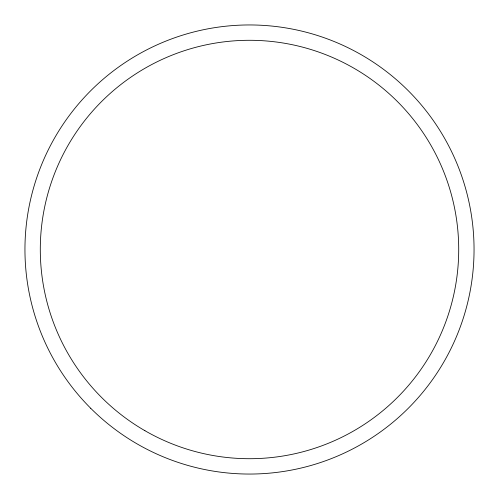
<?xml version="1.0" encoding="UTF-8"?>
<svg xmlns="http://www.w3.org/2000/svg" width="499" height="499" viewBox="0 0 499 499"><rect width="100%" height="100%" fill="white"/><g stroke="black" fill="none" stroke-linecap="round" stroke-linejoin="round"><path stroke-width="0.75" d="M144.897 430.681A209.212 209.212 0 0 0 458.712 249.5A209.212 209.212 0 0 0 144.897 68.319A209.212 209.212 0 0 0 144.897 430.681M90.718 408.282A224.55 224.55 0 0 0 466.397 307.615A224.55 224.55 0 0 0 191.385 32.603A224.55 224.55 0 0 0 90.718 408.282"/></g></svg>
